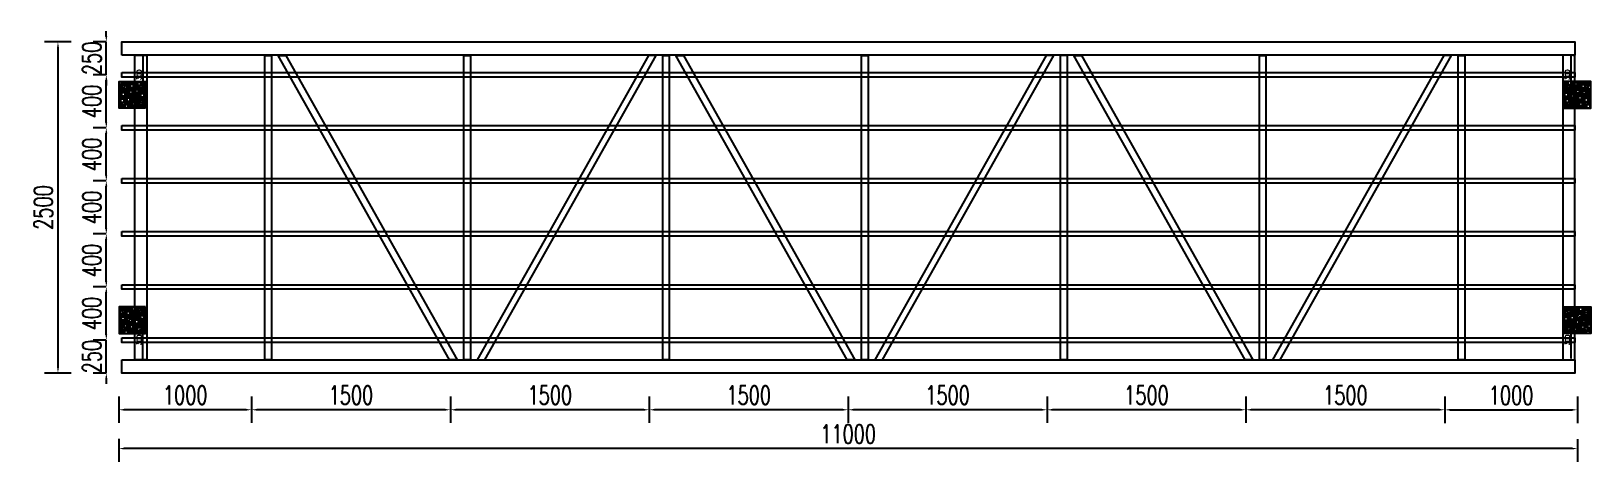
# Model space of a CAD drawing. Extents: x -18540 to 926017, y -610001 to -56924.
# Drawn here: x -9279 to 2484, y -551804 to -548555 of the extents above; entities that cross this region are included whole.
import ezdxf

# ---------------------------------------------------------------- set-up
doc = ezdxf.new("R2010")
doc.units = 0
doc.header["$LTSCALE"] = 10
doc.header["$MEASUREMENT"] = 0
for name, color, linetype in [('BJ02', 2, 'Continuous'), ('W-STEEL_FRAME钢架', 3, 'Continuous'), ('W-STEEL_KEEL钢龙骨', 5, 'Continuous'), ('浮箱U槽', 5, 'Continuous')]:
    doc.layers.add(name, color=color, linetype=linetype)
doc.styles.add('STANDARD_T3', font='simplex.shx', dxfattribs={"width": 0.7, "bigfont": 'gbcbig.shx'})
doc.dimstyles.new('W&&10', dxfattribs={"dimtxt": 35, "dimasz": 10, "dimexe": 25, "dimexo": 30, "dimgap": 10, "dimtad": 1, "dimdec": 0, "dimzin": 0, "dimdsep": 46, "dimtxsty": 'STANDARD_T3', "dimcen": 0.09, "dimclrd": 1, "dimclre": 1, "dimclrt": 7, "dimazin": 2, "dimtfac": 1, "dimtdec": 0, "dimtix": 1, "dimtmove": 2, "dimatfit": 3, "dimfxl": 100, "dimtolj": 1, "dimtzin": 0, "dimarcsym": 0})
doc.dimstyles.new('W&&40', dxfattribs={"dimtxt": 140, "dimasz": 40, "dimexe": 100, "dimexo": 120, "dimgap": 40, "dimtad": 1, "dimdec": 0, "dimzin": 0, "dimdsep": 46, "dimtxsty": 'STANDARD_T3', "dimcen": 0.09, "dimclrd": 1, "dimclre": 1, "dimclrt": 7, "dimazin": 2, "dimtfac": 1, "dimtdec": 0, "dimtix": 1, "dimtmove": 2, "dimatfit": 3, "dimfxl": 100, "dimtolj": 1, "dimtzin": 0, "dimarcsym": 0})

# ---------------------------------------------------------------- blocks, each defined once
blk = doc.blocks.new('01')
h = blk.add_hatch()
h.set_pattern_fill('HOUND', color=77, scale=5)
h.set_pattern_definition([(0, (0, 0), (31.75, 7.9375), [127, -63.5]), (90, (0, 0), (-7.9375, -31.75), [127, -63.5])])
h.paths.add_polyline_path([(50227, 12928), (50227, 12728), (50427, 12728), (50427, 12928)])
h.paths.add_polyline_path([(50382, 12893, -1), (50402, 12893, -1)], flags=16)
h.paths.add_polyline_path([(50252, 12893, -1), (50272, 12893, -1)], flags=16)
h.paths.add_polyline_path([(50402, 12763, -1), (50382, 12763, -1)], flags=16)
h.paths.add_polyline_path([(50272, 12763, -1), (50252, 12763, -1)], flags=16)
at = {"color": 251}
blk.add_lwpolyline([(50227, 12928), (50427, 12928), (50427, 12728), (50227, 12728)], close=True, dxfattribs=at)
at = {"color": 6}
for centre in [(50262, 12893), (50392, 12893), (50262, 12763), (50392, 12763)]:
    blk.add_circle(centre, 10, dxfattribs=at)
blk = doc.blocks.new('*D1653')
at = {"color": 1, "lineweight": -2, "transparency": 16777216}
for p, q in [((615381, 49211), (615381, 48931)), ((615397, 49221), (615406, 49221)), ((615372, 48921), (615356, 48921))]:
    blk.add_line(p, q, dxfattribs=at)
at = {"color": 1, "transparency": 16777216}
for points in [[(615379, 49211), (615383, 49211), (615381, 49221)], [(615379, 48931), (615383, 48931), (615381, 48921)]]:
    blk.add_solid(points, dxfattribs=at)
at = {"layer": 'Defpoints', "color": 0, "transparency": 16777216}
for p in [(615367, 49221), (615381, 48921), (615402, 48921)]:
    blk.add_point(p, dxfattribs=at)
at = {"color": 7, "transparency": 16777216, "insert": (615353, 49071), "char_height": 35, "attachment_point": 5, "rotation": 90, "style": 'STANDARD_T3'}
blk.add_mtext('\\A1;300', dxfattribs=at)
blk = doc.blocks.new('*D1654')
at = {"color": 1, "lineweight": -2, "transparency": 16777216}
for p, q in [((615372, 47221), (615356, 47221)), ((615381, 46931), (615381, 47211)), ((615397, 46921), (615406, 46921))]:
    blk.add_line(p, q, dxfattribs=at)
at = {"color": 1, "transparency": 16777216}
for points in [[(615379, 47211), (615383, 47211), (615381, 47221)], [(615379, 46931), (615383, 46931), (615381, 46921)]]:
    blk.add_solid(points, dxfattribs=at)
at = {"layer": 'Defpoints', "color": 0, "transparency": 16777216}
for p in [(615381, 47221), (615402, 47221), (615367, 46921)]:
    blk.add_point(p, dxfattribs=at)
at = {"color": 7, "transparency": 16777216, "insert": (615353, 47071), "char_height": 35, "attachment_point": 5, "rotation": 90, "style": 'STANDARD_T3'}
blk.add_mtext('\\A1;300', dxfattribs=at)
blk = doc.blocks.new('*D1652')
at = {"color": 1, "lineweight": -2, "transparency": 16777216}
for p, q in [((626272, 47221), (626128, 47221)), ((626153, 46931), (626153, 47211)), ((626166, 46921), (626178, 46921))]:
    blk.add_line(p, q, dxfattribs=at)
at = {"color": 1, "transparency": 16777216}
for points in [[(626152, 47211), (626155, 47211), (626153, 47221)], [(626152, 46931), (626155, 46931), (626153, 46921)]]:
    blk.add_solid(points, dxfattribs=at)
at = {"layer": 'Defpoints', "color": 0, "transparency": 16777216}
for p in [(626153, 47221), (626302, 47221), (626136, 46921)]:
    blk.add_point(p, dxfattribs=at)
at = {"color": 7, "transparency": 16777216, "insert": (626126, 47071), "char_height": 35, "attachment_point": 5, "rotation": 90, "style": 'STANDARD_T3'}
blk.add_mtext('\\A1;300', dxfattribs=at)
blk = doc.blocks.new('*D1651')
at = {"color": 1, "lineweight": -2, "transparency": 16777216}
for p, q in [((626152, 49211), (626152, 48931)), ((626166, 49221), (626177, 49221)), ((626272, 48921), (626127, 48921))]:
    blk.add_line(p, q, dxfattribs=at)
at = {"color": 1, "transparency": 16777216}
for points in [[(626151, 49211), (626154, 49211), (626152, 49221)], [(626151, 48931), (626154, 48931), (626152, 48921)]]:
    blk.add_solid(points, dxfattribs=at)
at = {"layer": 'Defpoints', "color": 0, "transparency": 16777216}
for p in [(626136, 49221), (626152, 48921), (626302, 48921)]:
    blk.add_point(p, dxfattribs=at)
at = {"color": 7, "transparency": 16777216, "insert": (626125, 49071), "char_height": 35, "attachment_point": 5, "rotation": 90, "style": 'STANDARD_T3'}
blk.add_mtext('\\A1;300', dxfattribs=at)
blk = doc.blocks.new('*D786')
at = {"layer": 'Defpoints', "color": 0, "transparency": 16777216}
for p in [(-8712, -550885), (-8596, -550885), (-8596, -551135)]:
    blk.add_point(p, dxfattribs=at)
at = {"layer": '浮箱U槽', "color": 1, "lineweight": -2, "transparency": 16777216}
for p, q in [((-8712, -550845), (-8712, -550805)), ((-8712, -550885), (-8812, -550885)), ((-8712, -551135), (-8712, -550885)), ((-8712, -551135), (-8812, -551135)), ((-8712, -551175), (-8712, -551215))]:
    blk.add_line(p, q, dxfattribs=at)
at = {"layer": '浮箱U槽', "color": 1, "transparency": 16777216}
for points in [[(-8719, -550845), (-8705, -550845), (-8712, -550885)], [(-8719, -551175), (-8705, -551175), (-8712, -551135)]]:
    blk.add_solid(points, dxfattribs=at)
at = {"layer": '浮箱U槽', "color": 7, "transparency": 16777216, "insert": (-8822, -551010), "char_height": 140, "attachment_point": 5, "rotation": 90, "style": 'STANDARD_T3'}
blk.add_mtext('\\A1;250', dxfattribs=at)
blk = doc.blocks.new('*D787')
at = {"layer": 'Defpoints', "color": 0, "transparency": 16777216}
for p in [(-8712, -550485), (-8596, -550485), (-8596, -550885)]:
    blk.add_point(p, dxfattribs=at)
at = {"layer": '浮箱U槽', "color": 1, "lineweight": -2, "transparency": 16777216}
for p, q in [((-8712, -550485), (-8812, -550485)), ((-8712, -550845), (-8712, -550525)), ((-8712, -550885), (-8812, -550885))]:
    blk.add_line(p, q, dxfattribs=at)
at = {"layer": '浮箱U槽', "color": 1, "transparency": 16777216}
for points in [[(-8719, -550525), (-8705, -550525), (-8712, -550485)], [(-8719, -550845), (-8705, -550845), (-8712, -550885)]]:
    blk.add_solid(points, dxfattribs=at)
at = {"layer": '浮箱U槽', "color": 7, "transparency": 16777216, "insert": (-8822, -550685), "char_height": 140, "attachment_point": 5, "rotation": 90, "style": 'STANDARD_T3'}
blk.add_mtext('\\A1;400', dxfattribs=at)
blk = doc.blocks.new('*D788')
at = {"layer": 'Defpoints', "color": 0, "transparency": 16777216}
for p in [(-8712, -550085), (-8596, -550085), (-8596, -550485)]:
    blk.add_point(p, dxfattribs=at)
at = {"layer": '浮箱U槽', "color": 1, "lineweight": -2, "transparency": 16777216}
for p, q in [((-8712, -550085), (-8812, -550085)), ((-8712, -550445), (-8712, -550125)), ((-8712, -550485), (-8812, -550485))]:
    blk.add_line(p, q, dxfattribs=at)
at = {"layer": '浮箱U槽', "color": 1, "transparency": 16777216}
for points in [[(-8719, -550125), (-8705, -550125), (-8712, -550085)], [(-8719, -550445), (-8705, -550445), (-8712, -550485)]]:
    blk.add_solid(points, dxfattribs=at)
at = {"layer": '浮箱U槽', "color": 7, "transparency": 16777216, "insert": (-8822, -550285), "char_height": 140, "attachment_point": 5, "rotation": 90, "style": 'STANDARD_T3'}
blk.add_mtext('\\A1;400', dxfattribs=at)
blk = doc.blocks.new('*D789')
at = {"layer": 'Defpoints', "color": 0, "transparency": 16777216}
for p in [(-8712, -549685), (-8596, -549685), (-8596, -550085)]:
    blk.add_point(p, dxfattribs=at)
at = {"layer": '浮箱U槽', "color": 1, "lineweight": -2, "transparency": 16777216}
for p, q in [((-8712, -549685), (-8812, -549685)), ((-8712, -550045), (-8712, -549725)), ((-8712, -550085), (-8812, -550085))]:
    blk.add_line(p, q, dxfattribs=at)
at = {"layer": '浮箱U槽', "color": 1, "transparency": 16777216}
for points in [[(-8719, -549725), (-8705, -549725), (-8712, -549685)], [(-8719, -550045), (-8705, -550045), (-8712, -550085)]]:
    blk.add_solid(points, dxfattribs=at)
at = {"layer": '浮箱U槽', "color": 7, "transparency": 16777216, "insert": (-8822, -549885), "char_height": 140, "attachment_point": 5, "rotation": 90, "style": 'STANDARD_T3'}
blk.add_mtext('\\A1;400', dxfattribs=at)
blk = doc.blocks.new('*D790')
at = {"layer": 'Defpoints', "color": 0, "transparency": 16777216}
for p in [(-8712, -549285), (-8596, -549285), (-8596, -549685)]:
    blk.add_point(p, dxfattribs=at)
at = {"layer": '浮箱U槽', "color": 1, "lineweight": -2, "transparency": 16777216}
for p, q in [((-8712, -549285), (-8812, -549285)), ((-8712, -549645), (-8712, -549325)), ((-8712, -549685), (-8812, -549685))]:
    blk.add_line(p, q, dxfattribs=at)
at = {"layer": '浮箱U槽', "color": 1, "transparency": 16777216}
for points in [[(-8719, -549325), (-8705, -549325), (-8712, -549285)], [(-8719, -549645), (-8705, -549645), (-8712, -549685)]]:
    blk.add_solid(points, dxfattribs=at)
at = {"layer": '浮箱U槽', "color": 7, "transparency": 16777216, "insert": (-8822, -549485), "char_height": 140, "attachment_point": 5, "rotation": 90, "style": 'STANDARD_T3'}
blk.add_mtext('\\A1;400', dxfattribs=at)
blk = doc.blocks.new('*D791')
at = {"layer": 'Defpoints', "color": 0, "transparency": 16777216}
for p in [(-8712, -548885), (-8596, -548885), (-8596, -549285)]:
    blk.add_point(p, dxfattribs=at)
at = {"layer": '浮箱U槽', "color": 1, "lineweight": -2, "transparency": 16777216}
for p, q in [((-8712, -548885), (-8812, -548885)), ((-8712, -549245), (-8712, -548925)), ((-8712, -549285), (-8812, -549285))]:
    blk.add_line(p, q, dxfattribs=at)
at = {"layer": '浮箱U槽', "color": 1, "transparency": 16777216}
for points in [[(-8719, -548925), (-8705, -548925), (-8712, -548885)], [(-8719, -549245), (-8705, -549245), (-8712, -549285)]]:
    blk.add_solid(points, dxfattribs=at)
at = {"layer": '浮箱U槽', "color": 7, "transparency": 16777216, "insert": (-8822, -549085), "char_height": 140, "attachment_point": 5, "rotation": 90, "style": 'STANDARD_T3'}
blk.add_mtext('\\A1;400', dxfattribs=at)
blk = doc.blocks.new('*D792')
at = {"layer": 'Defpoints', "color": 0, "transparency": 16777216}
for p in [(-8712, -548635), (-8596, -548635), (-8596, -548885)]:
    blk.add_point(p, dxfattribs=at)
at = {"layer": '浮箱U槽', "color": 1, "lineweight": -2, "transparency": 16777216}
for p, q in [((-8712, -548595), (-8712, -548555)), ((-8712, -548635), (-8812, -548635)), ((-8712, -548885), (-8712, -548635)), ((-8712, -548885), (-8812, -548885)), ((-8712, -548925), (-8712, -548965))]:
    blk.add_line(p, q, dxfattribs=at)
at = {"layer": '浮箱U槽', "color": 1, "transparency": 16777216}
for points in [[(-8719, -548595), (-8705, -548595), (-8712, -548635)], [(-8719, -548925), (-8705, -548925), (-8712, -548885)]]:
    blk.add_solid(points, dxfattribs=at)
at = {"layer": '浮箱U槽', "color": 7, "transparency": 16777216, "insert": (-8822, -548760), "char_height": 140, "attachment_point": 5, "rotation": 90, "style": 'STANDARD_T3'}
blk.add_mtext('\\A1;250', dxfattribs=at)
blk = doc.blocks.new('*D793')
at = {"layer": 'Defpoints', "color": 0, "transparency": 16777216}
for p in [(-8596, -548635), (-9077, -551135), (-8596, -551135)]:
    blk.add_point(p, dxfattribs=at)
at = {"layer": '浮箱U槽', "color": 1, "lineweight": -2, "transparency": 16777216}
for p, q in [((-8977, -548635), (-9177, -548635)), ((-9077, -548675), (-9077, -551095)), ((-8977, -551135), (-9177, -551135))]:
    blk.add_line(p, q, dxfattribs=at)
at = {"layer": '浮箱U槽', "color": 1, "transparency": 16777216}
for points in [[(-9083, -548675), (-9070, -548675), (-9077, -548635)], [(-9083, -551095), (-9070, -551095), (-9077, -551135)]]:
    blk.add_solid(points, dxfattribs=at)
at = {"layer": '浮箱U槽', "color": 7, "transparency": 16777216, "insert": (-9187, -549885), "char_height": 140, "attachment_point": 5, "rotation": 90, "style": 'STANDARD_T3'}
blk.add_mtext('\\A1;2500', dxfattribs=at)
blk = doc.blocks.new('*D797')
at = {"layer": 'Defpoints', "color": 0, "transparency": 16777216}
for p in [(-117, -551035), (1383, -551035), (-117, -551411)]:
    blk.add_point(p, dxfattribs=at)
at = {"layer": '浮箱U槽', "color": 1, "lineweight": -2, "transparency": 16777216}
for p, q in [((-117, -551311), (-117, -551511)), ((1383, -551311), (1383, -551511)), ((1343, -551411), (-77, -551411))]:
    blk.add_line(p, q, dxfattribs=at)
at = {"layer": '浮箱U槽', "color": 1, "transparency": 16777216}
for points in [[(-77, -551405), (-77, -551418), (-117, -551411)], [(1343, -551405), (1343, -551418), (1383, -551411)]]:
    blk.add_solid(points, dxfattribs=at)
at = {"layer": '浮箱U槽', "color": 7, "transparency": 16777216, "insert": (633, -551301), "char_height": 140, "attachment_point": 5, "style": 'STANDARD_T3'}
blk.add_mtext('\\A1;1500', dxfattribs=at)
blk = doc.blocks.new('*D798')
at = {"layer": 'Defpoints', "color": 0, "transparency": 16777216}
for p in [(-1617, -551035), (-117, -551035), (-1617, -551411)]:
    blk.add_point(p, dxfattribs=at)
at = {"layer": '浮箱U槽', "color": 1, "lineweight": -2, "transparency": 16777216}
for p, q in [((-1617, -551311), (-1617, -551511)), ((-117, -551311), (-117, -551511)), ((-157, -551411), (-1577, -551411))]:
    blk.add_line(p, q, dxfattribs=at)
at = {"layer": '浮箱U槽', "color": 1, "transparency": 16777216}
for points in [[(-1577, -551405), (-1577, -551418), (-1617, -551411)], [(-157, -551405), (-157, -551418), (-117, -551411)]]:
    blk.add_solid(points, dxfattribs=at)
at = {"layer": '浮箱U槽', "color": 7, "transparency": 16777216, "insert": (-867, -551301), "char_height": 140, "attachment_point": 5, "style": 'STANDARD_T3'}
blk.add_mtext('\\A1;1500', dxfattribs=at)
blk = doc.blocks.new('*D799')
at = {"layer": 'Defpoints', "color": 0, "transparency": 16777216}
for p in [(-3117, -551035), (-1617, -551035), (-3117, -551411)]:
    blk.add_point(p, dxfattribs=at)
at = {"layer": '浮箱U槽', "color": 1, "lineweight": -2, "transparency": 16777216}
for p, q in [((-3117, -551311), (-3117, -551511)), ((-1617, -551311), (-1617, -551511)), ((-1657, -551411), (-3077, -551411))]:
    blk.add_line(p, q, dxfattribs=at)
at = {"layer": '浮箱U槽', "color": 1, "transparency": 16777216}
for points in [[(-3077, -551405), (-3077, -551418), (-3117, -551411)], [(-1657, -551405), (-1657, -551418), (-1617, -551411)]]:
    blk.add_solid(points, dxfattribs=at)
at = {"layer": '浮箱U槽', "color": 7, "transparency": 16777216, "insert": (-2367, -551301), "char_height": 140, "attachment_point": 5, "style": 'STANDARD_T3'}
blk.add_mtext('\\A1;1500', dxfattribs=at)
blk = doc.blocks.new('*D800')
at = {"layer": 'Defpoints', "color": 0, "transparency": 16777216}
for p in [(-4617, -551035), (-3117, -551035), (-4617, -551411)]:
    blk.add_point(p, dxfattribs=at)
at = {"layer": '浮箱U槽', "color": 1, "lineweight": -2, "transparency": 16777216}
for p, q in [((-4617, -551311), (-4617, -551511)), ((-3117, -551311), (-3117, -551511)), ((-3157, -551411), (-4577, -551411))]:
    blk.add_line(p, q, dxfattribs=at)
at = {"layer": '浮箱U槽', "color": 1, "transparency": 16777216}
for points in [[(-4577, -551405), (-4577, -551418), (-4617, -551411)], [(-3157, -551405), (-3157, -551418), (-3117, -551411)]]:
    blk.add_solid(points, dxfattribs=at)
at = {"layer": '浮箱U槽', "color": 7, "transparency": 16777216, "insert": (-3867, -551301), "char_height": 140, "attachment_point": 5, "style": 'STANDARD_T3'}
blk.add_mtext('\\A1;1500', dxfattribs=at)
blk = doc.blocks.new('*D801')
at = {"layer": 'Defpoints', "color": 0, "transparency": 16777216}
for p in [(-6117, -551035), (-4617, -551035), (-6117, -551411)]:
    blk.add_point(p, dxfattribs=at)
at = {"layer": '浮箱U槽', "color": 1, "lineweight": -2, "transparency": 16777216}
for p, q in [((-6117, -551311), (-6117, -551511)), ((-4617, -551311), (-4617, -551511)), ((-4657, -551411), (-6077, -551411))]:
    blk.add_line(p, q, dxfattribs=at)
at = {"layer": '浮箱U槽', "color": 1, "transparency": 16777216}
for points in [[(-6077, -551405), (-6077, -551418), (-6117, -551411)], [(-4657, -551405), (-4657, -551418), (-4617, -551411)]]:
    blk.add_solid(points, dxfattribs=at)
at = {"layer": '浮箱U槽', "color": 7, "transparency": 16777216, "insert": (-5367, -551301), "char_height": 140, "attachment_point": 5, "style": 'STANDARD_T3'}
blk.add_mtext('\\A1;1500', dxfattribs=at)
blk = doc.blocks.new('*D802')
at = {"layer": 'Defpoints', "color": 0, "transparency": 16777216}
for p in [(-7617, -551035), (-6117, -551035), (-7617, -551411)]:
    blk.add_point(p, dxfattribs=at)
at = {"layer": '浮箱U槽', "color": 1, "lineweight": -2, "transparency": 16777216}
for p, q in [((-7617, -551311), (-7617, -551511)), ((-6117, -551311), (-6117, -551511)), ((-6157, -551411), (-7577, -551411))]:
    blk.add_line(p, q, dxfattribs=at)
at = {"layer": '浮箱U槽', "color": 1, "transparency": 16777216}
for points in [[(-7577, -551405), (-7577, -551418), (-7617, -551411)], [(-6157, -551405), (-6157, -551418), (-6117, -551411)]]:
    blk.add_solid(points, dxfattribs=at)
at = {"layer": '浮箱U槽', "color": 7, "transparency": 16777216, "insert": (-6867, -551301), "char_height": 140, "attachment_point": 5, "style": 'STANDARD_T3'}
blk.add_mtext('\\A1;1500', dxfattribs=at)
blk = doc.blocks.new('*D794')
at = {"layer": 'Defpoints', "color": 0, "transparency": 16777216}
for p in [(-8617, -551035), (-7617, -551035), (-8617, -551411)]:
    blk.add_point(p, dxfattribs=at)
at = {"layer": '浮箱U槽', "color": 1, "lineweight": -2, "transparency": 16777216}
for p, q in [((-8617, -551311), (-8617, -551511)), ((-7617, -551311), (-7617, -551511)), ((-7657, -551411), (-8577, -551411))]:
    blk.add_line(p, q, dxfattribs=at)
at = {"layer": '浮箱U槽', "color": 1, "transparency": 16777216}
for points in [[(-8577, -551405), (-8577, -551418), (-8617, -551411)], [(-7657, -551405), (-7657, -551418), (-7617, -551411)]]:
    blk.add_solid(points, dxfattribs=at)
at = {"layer": '浮箱U槽', "color": 7, "transparency": 16777216, "insert": (-8117, -551301), "char_height": 140, "attachment_point": 5, "style": 'STANDARD_T3'}
blk.add_mtext('\\A1;1000', dxfattribs=at)
blk = doc.blocks.new('*D795')
at = {"layer": 'Defpoints', "color": 0, "transparency": 16777216}
for p in [(1383, -551035), (2383, -551135), (2383, -551412)]:
    blk.add_point(p, dxfattribs=at)
at = {"layer": '浮箱U槽', "color": 1, "lineweight": -2, "transparency": 16777216}
for p, q in [((1383, -551312), (1383, -551512)), ((2383, -551312), (2383, -551512)), ((1423, -551412), (2343, -551412))]:
    blk.add_line(p, q, dxfattribs=at)
at = {"layer": '浮箱U槽', "color": 1, "transparency": 16777216}
for points in [[(1423, -551405), (1423, -551418), (1383, -551412)], [(2343, -551405), (2343, -551418), (2383, -551412)]]:
    blk.add_solid(points, dxfattribs=at)
at = {"layer": '浮箱U槽', "color": 7, "transparency": 16777216, "insert": (1883, -551302), "char_height": 140, "attachment_point": 5, "style": 'STANDARD_T3'}
blk.add_mtext('\\A1;1000', dxfattribs=at)
blk = doc.blocks.new('*D796')
at = {"layer": 'Defpoints', "color": 0, "transparency": 16777216}
for p in [(-8617, -551511), (2383, -551512), (-8617, -551704)]:
    blk.add_point(p, dxfattribs=at)
at = {"layer": '浮箱U槽', "color": 1, "lineweight": -2, "transparency": 16777216}
for p, q in [((-8617, -551631), (-8617, -551804)), ((2383, -551632), (2383, -551804)), ((2343, -551704), (-8577, -551704))]:
    blk.add_line(p, q, dxfattribs=at)
at = {"layer": '浮箱U槽', "color": 1, "transparency": 16777216}
for points in [[(-8577, -551697), (-8577, -551711), (-8617, -551704)], [(2343, -551697), (2343, -551711), (2383, -551704)]]:
    blk.add_solid(points, dxfattribs=at)
at = {"layer": '浮箱U槽', "color": 7, "transparency": 16777216, "insert": (-3117, -551594), "char_height": 140, "attachment_point": 5, "style": 'STANDARD_T3'}
blk.add_mtext('\\A1;11000', dxfattribs=at)
blk = doc.blocks.new('B-2')
at = {"color": 6}
for points in [[(615321.8, 49220.8), (615411.8, 49220.8), (615411.8, 46920.8), (615321.8, 46920.8)], [(626181.3, 49220.8), (626091.3, 49220.8), (626091.3, 46920.8), (626181.3, 46920.8)]]:
    blk.add_lwpolyline(points, close=True, dxfattribs=at)
at = {"layer": 'W-STEEL_FRAME钢架', "color": 3}
blk.add_lwpolyline([(615221.8, 49220.8), (615221.8, 49320.8), (626181.8, 49320.8), (626181.8, 49220.8), (615221.8, 49220.8)], dxfattribs=at)
at = {"layer": 'W-STEEL_FRAME钢架', "color": 1}
for points in [[(616301.8, 49217.8), (616351.8, 49217.8), (616351.8, 46920.8), (616301.8, 46920.8)], [(617801.8, 49217.8), (617851.8, 49217.8), (617851.8, 46920.8), (617801.8, 46920.8)], [(619301.8, 49217.8), (619351.8, 49217.8), (619351.8, 46920.8), (619301.8, 46920.8)], [(620801.8, 49217.8), (620851.8, 49217.8), (620851.8, 46920.8), (620801.8, 46920.8)], [(622301.8, 49220.8), (622351.8, 49220.8), (622351.8, 46920.8), (622301.8, 46920.8)], [(623801.8, 49217.8), (623851.8, 49217.8), (623851.8, 46920.8), (623801.8, 46920.8)], [(625301.8, 49217.8), (625351.8, 49217.8), (625351.8, 46920.8), (625301.8, 46920.8)]]:
    blk.add_lwpolyline(points, close=True, dxfattribs=at)
for points in [[(616401.8, 49217.8), (616459.4, 49217.8), (617751.6, 46920.8), (617694, 46920.8), (616401.8, 49217.8)], [(619251.8, 49217.8), (619194.1, 49217.8), (617901.9, 46920.8), (617959.5, 46920.8), (619251.8, 49217.8)], [(619401.8, 49217.8), (619459.4, 49217.8), (620751.6, 46920.8), (620694, 46920.8), (619401.8, 49217.8)], [(622251.8, 49217.8), (622194.1, 49217.8), (620901.9, 46920.8), (620959.5, 46920.8), (622251.8, 49217.8)], [(622401.8, 49217.8), (622459.4, 49217.8), (623751.6, 46920.8), (623694, 46920.8), (622401.8, 49217.8)], [(625251.8, 49217.8), (625194.1, 49217.8), (623901.9, 46920.8), (623959.5, 46920.8), (625251.8, 49217.8)]]:
    blk.add_lwpolyline(points, dxfattribs=at)
at = {"layer": 'W-STEEL_FRAME钢架', "color": 3}
blk.add_lwpolyline([(615221.8, 46920.8), (626181.8, 46920.8), (626181.8, 46820.8), (615221.8, 46820.8)], close=True, dxfattribs=at)
at = {"layer": 'W-STEEL_KEEL钢龙骨', "color": 4}
for points in [[(615221.8, 49088.3), (626181.3, 49088.3), (626181.3, 49053.3), (615221.8, 49053.3)], [(615221.8, 48688.3), (626181.3, 48688.3), (626181.3, 48653.3), (615221.8, 48653.3)], [(615221.8, 48288.3), (626181.3, 48288.3), (626181.3, 48253.3), (615221.8, 48253.3)], [(615221.8, 47888.3), (626181.3, 47888.3), (626181.3, 47853.3), (615221.8, 47853.3)], [(615221.8, 47488.3), (626181.3, 47488.3), (626181.3, 47453.3), (615221.8, 47453.3)], [(615221.8, 47088.3), (626181.3, 47088.3), (626181.3, 47053.3), (615221.8, 47053.3)]]:
    blk.add_lwpolyline(points, close=True, dxfattribs=at)
at = {"color": 4, "rotation": 180}
blk.add_blockref('01', (665628.9, 61748.6), dxfattribs=at)
at = {"color": 4, "xscale": -1, "rotation": 180}
blk.add_blockref('01', (575874.6, 61748.6), dxfattribs=at)
at = {"color": 4, "xscale": -1}
blk.add_blockref('01', (665628.9, 34393), dxfattribs=at)
at = {"color": 4}
blk.add_blockref('01', (575874.6, 34393), dxfattribs=at)
for base, p1, p2, picture, middle in [((615381, 48920.7), (615366.8, 49220.8), (615401.8, 48920.7), '*D1653', (615353.5, 49070.7)), ((626152.2, 48920.7), (626136.3, 49220.8), (626301.8, 48920.7), '*D1651', (626124.7, 49070.7)), ((615380.9, 47220.8), (615366.8, 46920.8), (615401.8, 47220.8), '*D1654', (615353.4, 47070.8)), ((626153.3, 47220.8), (626136.3, 46920.8), (626301.8, 47220.8), '*D1652', (626125.8, 47070.8))]:
    dim = blk.add_linear_dim(base=base, p1=p1, p2=p2, angle=90, dimstyle='W&&10')
    dim.commit()
    dim.dimension.update_dxf_attribs({"geometry": picture, "text_midpoint": middle})

msp = doc.modelspace()

# ---------------------------------------------------------------- block references
at = {"layer": 'BJ02'}
msp.add_blockref('B-2', (-623817.6, -597955.8), dxfattribs=at)

# ---------------------------------------------------------------- dimensions: what is measured, and where the dimension line sits
at = {"layer": '浮箱U槽'}
for base, p1, p2, picture, middle in [((-8712, -548635.1), (-8595.8, -548885.1), (-8595.8, -548635.1), '*D792', (-8822, -548760.1)), ((-9076.7, -551135.1), (-8595.8, -548635.1), (-8595.8, -551135.1), '*D793', (-9186.7, -549885.1)), ((-8712, -548885.1), (-8595.8, -549285.1), (-8595.8, -548885.1), '*D791', (-8822, -549085.1)), ((-8712, -549285.1), (-8595.8, -549685.1), (-8595.8, -549285.1), '*D790', (-8822, -549485.1)), ((-8712, -549685.1), (-8595.8, -550085.1), (-8595.8, -549685.1), '*D789', (-8822, -549885.1)), ((-8712, -550085.1), (-8595.8, -550485.1), (-8595.8, -550085.1), '*D788', (-8822, -550285.1)), ((-8712, -550485.1), (-8595.8, -550885.1), (-8595.8, -550485.1), '*D787', (-8822, -550685.1)), ((-8712, -550885.1), (-8595.8, -551135.1), (-8595.8, -550885.1), '*D786', (-8822, -551010.1))]:
    dim = msp.add_linear_dim(base=base, p1=p1, p2=p2, angle=90, dimstyle='W&&40', override={"dimfxlon": 1}, dxfattribs=at)
    dim.commit()
    dim.dimension.update_dxf_attribs({"geometry": picture, "text_midpoint": middle})
for base, p1, p2, picture, middle in [((-8617.4, -551411.2), (-7617.1, -551035.1), (-8617.4, -551035.1), '*D794', (-8117.2, -551301.2)), ((-7617.1, -551411.2), (-6117.1, -551035.1), (-7617.1, -551035.1), '*D802', (-6867.1, -551301.2)), ((-6117.1, -551411.2), (-4617.1, -551035.1), (-6117.1, -551035.1), '*D801', (-5367.1, -551301.2)), ((-4617.1, -551411.2), (-3117.1, -551035.1), (-4617.1, -551035.1), '*D800', (-3867.1, -551301.2)), ((-3117.1, -551411.2), (-1617.1, -551035.1), (-3117.1, -551035.1), '*D799', (-2367.1, -551301.2)), ((-1617.1, -551411.2), (-117.1, -551035.1), (-1617.1, -551035.1), '*D798', (-867.1, -551301.2)), ((-117.1, -551411.2), (1382.9, -551035.1), (-117.1, -551035.1), '*D797', (632.9, -551301.2)), ((2383.2, -551411.8), (1382.9, -551035.1), (2383.2, -551135.1), '*D795', (1883.1, -551301.8)), ((-8617.4, -551703.9), (2382.7, -551511.8), (-8617.4, -551511.2), '*D796', (-3117.3, -551593.9))]:
    dim = msp.add_linear_dim(base=base, p1=p1, p2=p2, dimstyle='W&&40', override={"dimfxlon": 1}, dxfattribs=at)
    dim.commit()
    dim.dimension.update_dxf_attribs({"geometry": picture, "text_midpoint": middle})

doc.saveas('drawing.dxf')
